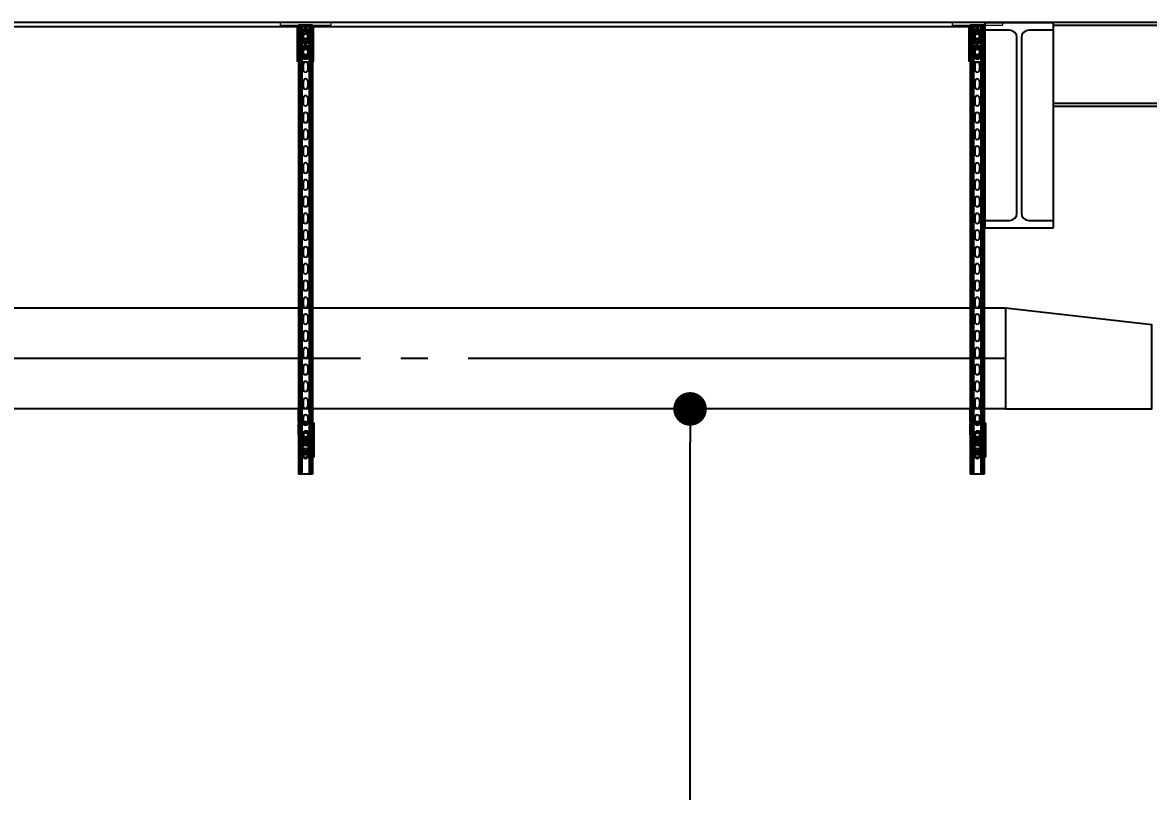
# Model space of a CAD drawing. Header units: millimetres. Extents: x 0 to 268175, y 0 to 74250.
# Drawn here: x 99843 to 103195, y 50010 to 52298 of the extents above; entities that cross this region are included whole.
import ezdxf

# ---------------------------------------------------------------- set-up
doc = ezdxf.new("R2010")
doc.units = ezdxf.units.MM
doc.header["$LTSCALE"] = 200
doc.linetypes.add('CEN6', pattern=[12, 10, -0.75, 0.5, -0.75])
doc.linetypes.add('phl_thick', pattern=[0])
doc.layers.get('DEFPOINTS').update_dxf_attribs({"color": 137})
for name, color, linetype in [('1 OA', 4, 'Continuous'), ('@@P3_P4 환상망 SUPPORT', 143, 'Continuous'), ('BA', 9, 'Continuous'), ('DI', 1, 'Continuous')]:
    doc.layers.add(name, color=color, linetype=linetype)
doc.styles.get("Standard").update_dxf_attribs({"font": 'malgun.ttf'})
doc.styles.add('맑은고딕', font='malgun.ttf')
doc.dimstyles.new('DIM30', dxfattribs={"dimscale": 30, "dimtxt": 3, "dimasz": 1, "dimexe": 0, "dimexo": 0, "dimgap": 1, "dimtad": 1, "dimdec": 0, "dimzin": 0, "dimdsep": 46, "dimtxsty": 'Standard', "dimblk1": 'DOT', "dimblk2": 'DOT', "dimsah": 1, "dimcen": 0, "dimdle": 2, "dimclrd": 1, "dimclre": 1, "dimclrt": 2, "dimadec": 0, "dimazin": 0, "dimtfac": 1, "dimtdec": 0, "dimtix": 1, "dimtmove": 2, "dimatfit": 3, "dimldrblk": 'DOT', "dimfxl": 1, "dimtolj": 1, "dimtzin": 0, "dimarcsym": 0})

# ---------------------------------------------------------------- blocks, each defined once
blk = doc.blocks.new('*U4383')
at = {"layer": '@@P3_P4 환상망 SUPPORT', "linetype": 'phl_thick'}
for p, q in [((-20.5, 0), (-20.5, 1336)), ((-15.6, 0), (-15.6, 1336)), ((-15.1, 0), (-15.1, 1336)), ((-11, 0), (-11, 1336)), ((11, 0), (11, 1336)), ((15.1, 0), (15.1, 1336)), ((15.6, 0), (15.6, 1336)), ((20.5, 0), (20.5, 1336)), ((-7, 1267), (-7, 1283)), ((7, 1267), (7, 1283)), ((-7, 1217), (-7, 1233)), ((7, 1217), (7, 1233)), ((-7, 1167), (-7, 1183)), ((7, 1167), (7, 1183)), ((-7, 1117), (-7, 1133)), ((7, 1117), (7, 1133)), ((-7, 1067), (-7, 1083)), ((7, 1067), (7, 1083)), ((-7, 1017), (-7, 1033)), ((7, 1017), (7, 1033)), ((-7, 967), (-7, 983)), ((7, 967), (7, 983)), ((-7, 917), (-7, 933)), ((7, 917), (7, 933)), ((-7, 867), (-7, 883)), ((7, 867), (7, 883)), ((-7, 817), (-7, 833)), ((7, 817), (7, 833)), ((-7, 767), (-7, 783)), ((7, 767), (7, 783)), ((-7, 717), (-7, 733)), ((7, 717), (7, 733)), ((-7, 667), (-7, 683)), ((7, 667), (7, 683)), ((-7, 617), (-7, 633)), ((7, 617), (7, 633)), ((-7, 567), (-7, 583)), ((7, 567), (7, 583)), ((-7, 517), (-7, 533)), ((7, 517), (7, 533)), ((-7, 467), (-7, 483)), ((7, 467), (7, 483)), ((-7, 417), (-7, 433)), ((7, 417), (7, 433)), ((-7, 367), (-7, 383)), ((7, 367), (7, 383)), ((-7, 317), (-7, 333)), ((7, 317), (7, 333)), ((-7, 267), (-7, 283)), ((7, 267), (7, 283)), ((-7, 217), (-7, 233)), ((7, 217), (7, 233)), ((-7, 167), (-7, 183)), ((7, 167), (7, 183)), ((-7, 117), (-7, 133)), ((7, 117), (7, 133)), ((-7, 67), (-7, 83)), ((7, 67), (7, 83)), ((-7, 17), (-7, 33)), ((7, 17), (7, 33))]:
    blk.add_line(p, q, dxfattribs=at)
at = {"layer": '@@P3_P4 환상망 SUPPORT', "linetype": 'Continuous'}
for p, q in [((-20.5, 1336), (20.5, 1336)), ((-20.5, 0), (20.5, 0))]:
    blk.add_line(p, q, dxfattribs=at)
at = {"layer": '@@P3_P4 환상망 SUPPORT', "linetype": 'phl_thick'}
for centre, start, end in [((0, 1283), 0.0003, 180.0003), ((0, 1267), 180.0003, 0.0003), ((0, 1233), 0.0003, 180.0003), ((0, 1217), 180.0003, 0.0003), ((0, 1183), 0.0003, 180.0003), ((0, 1167), 180.0003, 0.0003), ((0, 1133), 0.0003, 180.0003), ((0, 1117), 180.0003, 0.0003), ((0, 1083), 0.0003, 180.0003), ((0, 1067), 180.0003, 0.0003), ((0, 1033), 0.0003, 180.0003), ((0, 1017), 180.0003, 0.0003), ((0, 983), 0.0003, 180.0003), ((0, 967), 180.0003, 0.0003), ((0, 933), 0.0003, 180.0003), ((0, 917), 180.0003, 0.0003), ((0, 883), 0.0003, 180.0003), ((0, 867), 180.0003, 0.0003), ((0, 833), 0.0003, 180.0003), ((0, 817), 180.0003, 0.0003), ((0, 783), 0.0003, 180.0003), ((0, 767), 180.0003, 0.0003), ((0, 733), 0.0003, 180.0003), ((0, 717), 180.0003, 0.0003), ((0, 683), 0.0003, 180.0003), ((0, 667), 180.0003, 0.0003), ((0, 633), 0.0003, 180.0003), ((0, 617), 180.0003, 0.0003), ((0, 583), 0.0003, 180.0003), ((0, 567), 180.0003, 0.0003), ((0, 533), 0.0003, 180.0003), ((0, 517), 180.0003, 0.0003), ((0, 483), 0.0003, 180.0003), ((0, 467), 180.0003, 0.0003), ((0, 433), 0.0003, 180.0003), ((0, 417), 180.0003, 0.0003), ((0, 383), 0.0003, 180.0003), ((0, 367), 180.0003, 0.0003), ((0, 333), 0.0003, 180.0003), ((0, 317), 180.0003, 0.0003), ((0, 283), 0.0003, 180.0003), ((0, 267), 180.0003, 0.0003), ((0, 233), 0.0003, 180.0003), ((0, 217), 180.0003, 0.0003), ((0, 183), 0.0003, 180.0003), ((0, 167), 180.0003, 0.0003), ((0, 133), 0.0003, 180.0003), ((0, 117), 180.0003, 0.0003), ((0, 83), 0.0003, 180.0003), ((0, 67), 180.0003, 0.0003), ((0, 33), 0.0003, 180.0003), ((0, 17), 180.0003, 0.0003)]:
    blk.add_arc(centre, 7, start, end, dxfattribs=at)
blk = doc.blocks.new('A$C1199bcb0')
at = {"layer": '@@P3_P4 환상망 SUPPORT', "color": 2, "linetype": 'phl_thick'}
for p, q in [((-18, 6), (-17.99649, 6.117777)), ((-18, -6), (-18, 6)), ((-17.99649, 6.117777), (-17.986084, 6.235472)), ((-17.986084, 6.235472), (-17.968693, 6.352408)), ((-17.968693, 6.352408), (-17.944448, 6.467915)), ((-17.944448, 6.467915), (-17.913618, 6.581325)), ((-17.913618, 6.581325), (-17.876478, 6.691977)), ((-17.876478, 6.691977), (-17.832987, 6.800099)), ((-17.832987, 6.800099), (-17.782843, 6.90625)), ((-17.782843, 6.90625), (-17.726339, 7.009788)), ((-17.726339, 7.009788), (-17.663683, 7.110023)), ((-17.663683, 7.110023), (-17.595186, 7.206336)), ((-17.595186, 7.206336), (-17.521322, 7.298238)), ((-17.521322, 7.298238), (-17.442581, 7.385253)), ((-17.442581, 7.385253), (-17.359451, 7.466933)), ((-17.359451, 7.466933), (-17.272411, 7.54299)), ((-17.272411, 7.54299), (-17.182116, 7.613221)), ((-17.182116, 7.613221), (-17.089214, 7.677382)), ((-17.089214, 7.677382), (-16.99437, 7.735268)), ((-16.99437, 7.735268), (-16.898317, 7.78686)), ((-16.898317, 7.78686), (-16.801819, 7.832213)), ((-16.801819, 7.832213), (-16.705605, 7.871396)), ((-16.705605, 7.871396), (-16.608332, 7.905217)), ((-16.608332, 7.905217), (-16.509245, 7.934047)), ((-16.509245, 7.934047), (-16.408728, 7.957771)), ((-16.408728, 7.957771), (-16.307163, 7.976272)), ((-16.307163, 7.976272), (-16.204935, 7.989459)), ((-16.204935, 7.989459), (-16.102423, 7.997347)), ((-16.102423, 7.997347), (-16, 8)), ((-16, 8), (-14.439052, 8)), ((-14.439049, 8.000031), (-14.231407, 8.004602)), ((-14.231407, 8.004602), (-14.024026, 8.018427)), ((-14.024026, 8.018427), (-13.817566, 8.041426)), ((-13.817566, 8.041426), (-13.612699, 8.073442)), ((-13.612699, 8.073442), (-13.410096, 8.114311)), ((-13.410096, 8.114311), (-13.208317, 8.164452)), ((-13.208317, 8.164452), (-13.002339, 8.225616)), ((-13.002339, 8.225616), (-12.793396, 8.298335)), ((-12.793396, 8.298335), (-12.583125, 8.383024)), ((-12.583125, 8.383024), (-12.373108, 8.479752)), ((-12.373108, 8.479752), (-12.202334, 8.568009)), ((-12.202334, 8.568009), (-12.032001, 8.66519)), ((-12.032001, 8.66519), (-11.862731, 8.771353)), ((-11.862731, 8.771353), (-11.69539, 8.886751)), ((-11.69539, 8.886751), (-11.530483, 9.011345)), ((-11.530483, 9.011345), (-11.36902, 9.14507)), ((-11.36902, 9.14507), (-11.212824, 9.286802)), ((-11.212824, 9.286802), (-11.06258, 9.43597)), ((-11.06258, 9.43597), (-10.918729, 9.592018)), ((-10.918729, 9.592018), (-10.782094, 9.754732)), ((-10.782094, 9.754732), (-10.652928, 9.923378)), ((-10.652928, 9.923378), (-10.532238, 10.096755)), ((-10.532238, 10.096755), (-10.420465, 10.273729)), ((-10.420465, 10.273729), (-10.317712, 10.453605)), ((-10.317712, 10.453605), (-10.224151, 10.635519)), ((-10.224151, 10.635519), (-10.14017, 10.817799)), ((-10.14017, 10.817799), (-10.065554, 10.999621)), ((-10.065554, 10.999621), (-10, 11.18034)), ((-10, 11.18034), (-7.5, 18.540497)), ((-8.5, -4.129467), (-8.5, 4.129467)), ((-7.862192, 17.474161), (-8, 17.5)), ((-8, 17.068443), (-8, 17.5)), ((-7.826223, 5.296482), (-7.478477, 5.497254)), ((-7.478477, 5.497254), (-7.13805, 5.6938)), ((-7.13805, 5.6938), (-6.803941, 5.886698)), ((-6.803941, 5.886698), (-6.475198, 6.076497)), ((-6.475198, 6.076497), (-6.150906, 6.263728)), ((-6.150906, 6.263728), (-5.830178, 6.4489)), ((-5.830178, 6.4489), (-5.512148, 6.632514)), ((-5.512148, 6.632514), (-4.880781, 6.997035)), ((-4.880781, 6.997035), (-4.565745, 7.17892)), ((-4.565745, 7.17892), (-4.25, 7.361216)), ((-4.25, 7.361216), (-3.934255, 7.543511)), ((-3.934255, 7.543511), (-3.619219, 7.725397)), ((-3.619219, 7.725397), (-3.304035, 7.907369)), ((-3.304035, 7.907369), (-2.987851, 8.089918)), ((-2.987851, 8.089918), (-2.669822, 8.273532)), ((-2.669822, 8.273532), (-2.349094, 8.458704)), ((-2.349094, 8.458704), (-2.024802, 8.645934)), ((-2.024802, 8.645934), (-1.696059, 8.835734)), ((-1.696059, 8.835734), (-1.361951, 9.028632)), ((-1.361951, 9.028632), (-1.021523, 9.225178)), ((-1.021523, 9.225178), (-0.673776, 9.425949)), ((1.09777, 9.181157), (0.673776, 9.425949)), ((1.511166, 8.942483), (1.09777, 9.181157)), ((1.91576, 8.70889), (1.511166, 8.942483)), ((2.313254, 8.479397), (1.91576, 8.70889)), ((2.705276, 8.253062), (2.313254, 8.479397)), ((3.093409, 8.028974), (2.705276, 8.253062)), ((3.479206, 7.806234), (3.093409, 8.028974)), ((3.864216, 7.583949), (3.479206, 7.806234)), ((4.597267, 7.160721), (3.864216, 7.583949)), ((4.943779, 6.960663), (4.597267, 7.160721)), ((5.290677, 6.760381), (4.943779, 6.960663)), ((5.639091, 6.559224), (5.290677, 6.760381)), ((5.990151, 6.356539), (5.639091, 6.559224)), ((6.344997, 6.151669), (5.990151, 6.356539)), ((6.704797, 5.943938), (6.344997, 6.151669)), ((7.444122, 5.517089), (6.704797, 5.943938)), ((7.826223, 5.296482), (7.444122, 5.517089)), ((10, 11.18034), (7.5, 18.540497)), ((8.5, -4.129467), (8.5, 4.129467)), ((10.0619, 11.00917), (10, 11.18034)), ((10.131785, 10.837331), (10.0619, 11.00917)), ((10.20982, 10.665387), (10.131785, 10.837331)), ((10.296167, 10.493907), (10.20982, 10.665387)), ((10.390993, 10.323456), (10.296167, 10.493907)), ((10.494428, 10.154656), (10.390993, 10.323456)), ((10.605843, 9.989169), (10.494428, 10.154656)), ((10.724691, 9.827928), (10.605843, 9.989169)), ((10.850639, 9.671434), (10.724691, 9.827928)), ((10.983347, 9.520192), (10.850639, 9.671434)), ((11.122479, 9.374703), (10.983347, 9.520192)), ((11.26755, 9.235579), (11.122479, 9.374703)), ((11.417344, 9.103769), (11.26755, 9.235579)), ((11.571177, 8.979536), (11.417344, 9.103769)), ((11.728471, 8.863041), (11.571177, 8.979536)), ((11.888385, 8.754602), (11.728471, 8.863041)), ((12.049542, 8.654679), (11.888385, 8.754602)), ((12.211309, 8.563124), (12.049542, 8.654679)), ((12.373108, 8.479752), (12.211309, 8.563124)), ((12.583125, 8.383024), (12.373118, 8.4798)), ((12.793396, 8.298335), (12.583125, 8.383024)), ((13.002339, 8.225616), (12.793396, 8.298335)), ((13.208317, 8.164452), (13.002339, 8.225616)), ((13.410096, 8.114311), (13.208317, 8.164452)), ((13.612699, 8.073442), (13.410096, 8.114311)), ((13.817566, 8.041426), (13.612699, 8.073442)), ((14.024026, 8.018427), (13.817566, 8.041426)), ((14.231407, 8.004602), (14.024026, 8.018427)), ((14.439052, 8), (14.231407, 8.004602)), ((14.439052, 8), (14.690674, 8)), ((14.690674, 8), (14.945595, 8)), ((14.945595, 8), (15.203898, 8)), ((15.203898, 8), (15.465673, 8)), ((15.465673, 8), (15.731009, 8)), ((15.731009, 8), (16, 8)), ((16.102423, 7.997347), (16, 8)), ((16.204935, 7.989459), (16.102423, 7.997347)), ((16.307163, 7.976272), (16.204935, 7.989459)), ((16.408728, 7.957771), (16.307163, 7.976272)), ((16.509245, 7.934047), (16.408728, 7.957771)), ((16.608332, 7.905217), (16.509245, 7.934047)), ((16.705605, 7.871395), (16.608332, 7.905217)), ((16.801819, 7.832213), (16.705605, 7.871395)), ((16.898317, 7.78686), (16.801819, 7.832213)), ((16.99437, 7.735268), (16.898317, 7.78686)), ((17.089214, 7.677382), (16.99437, 7.735268)), ((17.182116, 7.613221), (17.089214, 7.677382)), ((17.272411, 7.54299), (17.182116, 7.613221)), ((17.359451, 7.466933), (17.272411, 7.54299)), ((17.442581, 7.385253), (17.359451, 7.466933)), ((17.521322, 7.298238), (17.442581, 7.385253)), ((17.595186, 7.206336), (17.521322, 7.298238)), ((17.663683, 7.110023), (17.595186, 7.206336)), ((17.726339, 7.009788), (17.663683, 7.110023)), ((17.782843, 6.90625), (17.726339, 7.009788)), ((17.832987, 6.800099), (17.782843, 6.90625)), ((17.876478, 6.691977), (17.832987, 6.800099)), ((17.913618, 6.581325), (17.876478, 6.691977)), ((17.944448, 6.467915), (17.913618, 6.581325)), ((17.968693, 6.352408), (17.944448, 6.467915)), ((17.986084, 6.235472), (17.968693, 6.352408)), ((17.99649, 6.117777), (17.986084, 6.235472)), ((18, 6), (17.99649, 6.117777)), ((18, -6), (18, 6)), ((-17.99649, -6.117777), (-18, -6)), ((-17.986084, -6.235472), (-17.99649, -6.117777)), ((-17.968693, -6.352408), (-17.986084, -6.235472)), ((-17.944448, -6.467915), (-17.968693, -6.352408)), ((-17.913618, -6.581325), (-17.944448, -6.467915)), ((-17.876478, -6.691977), (-17.913618, -6.581325)), ((-17.832987, -6.800099), (-17.876478, -6.691977)), ((-17.782843, -6.90625), (-17.832987, -6.800099)), ((-17.726339, -7.009788), (-17.782843, -6.90625)), ((-17.663683, -7.110023), (-17.726339, -7.009788)), ((-17.595186, -7.206336), (-17.663683, -7.110023)), ((-17.521322, -7.298238), (-17.595186, -7.206336)), ((-17.442581, -7.385253), (-17.521322, -7.298238)), ((-17.359451, -7.466933), (-17.442581, -7.385253)), ((-17.272411, -7.54299), (-17.359451, -7.466933)), ((-17.182116, -7.613221), (-17.272411, -7.54299)), ((-17.089214, -7.677382), (-17.182116, -7.613221)), ((-16.99437, -7.735268), (-17.089214, -7.677382)), ((-16.898317, -7.78686), (-16.99437, -7.735268)), ((-16.801819, -7.832213), (-16.898317, -7.78686)), ((-16.705605, -7.871395), (-16.801819, -7.832213)), ((-16.608332, -7.905217), (-16.705605, -7.871395)), ((-16.509245, -7.934047), (-16.608332, -7.905217)), ((-16.408728, -7.957771), (-16.509245, -7.934047)), ((-16.307163, -7.976272), (-16.408728, -7.957771)), ((-16.204935, -7.989459), (-16.307163, -7.976272)), ((-16.102423, -7.997347), (-16.204935, -7.989459)), ((-16, -8), (-16.102423, -7.997347)), ((-16, -8), (-14.439052, -8)), ((-14.231407, -8.004602), (-14.439052, -8)), ((-14.024026, -8.018427), (-14.231407, -8.004602)), ((-13.817566, -8.041426), (-14.024026, -8.018427)), ((-13.612699, -8.073442), (-13.817566, -8.041426)), ((-13.410096, -8.114311), (-13.612699, -8.073442)), ((-13.208317, -8.164452), (-13.410096, -8.114311)), ((-13.002339, -8.225616), (-13.208317, -8.164452)), ((-12.793396, -8.298335), (-13.002339, -8.225616)), ((-12.583125, -8.383024), (-12.793396, -8.298335)), ((-12.373118, -8.4798), (-12.583125, -8.383024)), ((-12.202317, -8.567993), (-12.373108, -8.479752)), ((-12.031596, -8.665364), (-12.202317, -8.567993)), ((-11.861625, -8.77208), (-12.031596, -8.665364)), ((-11.693248, -8.888251), (-11.861625, -8.77208)), ((-11.528074, -9.013275), (-11.693248, -8.888251)), ((-11.366937, -9.146872), (-11.528074, -9.013275)), ((-11.210513, -9.288848), (-11.366937, -9.146872)), ((-11.059873, -9.438622), (-11.210513, -9.288848)), ((-10.916073, -9.595039), (-11.059873, -9.438622)), ((-10.779813, -9.757758), (-10.916073, -9.595039)), ((-10.651197, -9.925931), (-10.779813, -9.757758)), ((-10.530719, -10.099052), (-10.651197, -9.925931)), ((-10.41886, -10.276366), (-10.530719, -10.099052)), ((-10.316502, -10.45592), (-10.41886, -10.276366)), ((-10.223629, -10.63676), (-10.316502, -10.45592)), ((-10.140051, -10.81822), (-10.223629, -10.63676)), ((-10.065572, -10.999636), (-10.140051, -10.81822)), ((-10, -11.18034), (-10.065572, -10.999636)), ((-7.5, -18.540497), (-10, -11.18034)), ((-7.444122, -5.517089), (-7.826223, -5.296482)), ((-6.704797, -5.943938), (-7.444122, -5.517089)), ((-6.344997, -6.151669), (-6.704797, -5.943938)), ((-5.990151, -6.356539), (-6.344997, -6.151669)), ((-5.639091, -6.559224), (-5.990151, -6.356539)), ((-5.290677, -6.760381), (-5.639091, -6.559224)), ((-4.943779, -6.960663), (-5.290677, -6.760381)), ((-4.597267, -7.160721), (-4.943779, -6.960663)), ((-4.25, -7.361216), (-4.597267, -7.160721)), ((-3.864216, -7.583949), (-4.25, -7.361216)), ((-3.479206, -7.806234), (-3.864216, -7.583949)), ((-3.093409, -8.028974), (-3.479206, -7.806234)), ((-2.705276, -8.253062), (-3.093409, -8.028974)), ((-2.313254, -8.479397), (-2.705276, -8.253062)), ((-1.91576, -8.70889), (-2.313254, -8.479397)), ((-1.511166, -8.942483), (-1.91576, -8.70889)), ((-1.09777, -9.181157), (-1.511166, -8.942483)), ((-0.673776, -9.425949), (-1.09777, -9.181157)), ((0.673776, -9.425949), (1.09777, -9.181157)), ((1.09777, -9.181157), (1.511166, -8.942483)), ((1.511166, -8.942483), (1.91576, -8.70889)), ((1.91576, -8.70889), (2.313254, -8.479397)), ((2.313254, -8.479397), (2.705276, -8.253062)), ((2.705276, -8.253062), (3.093409, -8.028974)), ((3.093409, -8.028974), (3.479206, -7.806234)), ((3.479206, -7.806234), (3.864216, -7.583949)), ((3.864216, -7.583949), (4.25, -7.361216)), ((4.25, -7.361216), (4.597267, -7.160721)), ((4.597267, -7.160721), (4.943779, -6.960663)), ((4.943779, -6.960663), (5.290677, -6.760381)), ((5.290677, -6.760381), (5.639091, -6.559224)), ((5.639091, -6.559224), (5.990151, -6.356539)), ((5.990151, -6.356539), (6.344997, -6.151669)), ((6.344997, -6.151669), (6.704797, -5.943938)), ((6.704797, -5.943938), (7.070754, -5.732653)), ((7.070754, -5.732653), (7.444122, -5.517089)), ((7.444122, -5.517089), (7.826223, -5.296482)), ((7.5, -18.540497), (10, -11.18034)), ((8, -17.5), (7.862205, -17.474163)), ((8, -17.5), (8, -17.068485)), ((10, -11.18034), (10.079742, -10.963325)), ((10.079742, -10.963325), (10.172623, -10.744906)), ((10.172623, -10.744906), (10.279159, -10.526212)), ((10.279159, -10.526212), (10.399189, -10.309495)), ((10.399189, -10.309495), (10.532238, -10.096755)), ((10.532238, -10.096755), (10.678125, -9.889198)), ((10.678125, -9.889198), (10.835908, -9.688932)), ((10.835908, -9.688932), (11.004268, -9.497615)), ((11.004268, -9.497615), (11.182281, -9.316057)), ((11.182281, -9.316057), (11.36902, -9.14507)), ((11.36902, -9.14507), (11.563231, -8.985682)), ((11.563231, -8.985682), (11.762086, -8.839511)), ((11.762086, -8.839511), (11.96414, -8.706587)), ((11.96414, -8.706587), (12.168209, -8.586729)), ((12.168209, -8.586729), (12.373108, -8.479752)), ((12.373108, -8.479752), (12.583125, -8.383024)), ((12.583125, -8.383024), (12.793396, -8.298335)), ((12.793396, -8.298335), (13.002339, -8.225616)), ((13.002339, -8.225616), (13.208317, -8.164452)), ((13.208317, -8.164452), (13.410096, -8.114311)), ((13.410096, -8.114311), (13.612699, -8.073442)), ((13.612699, -8.073442), (13.817566, -8.041426)), ((13.817566, -8.041426), (14.024026, -8.018427)), ((14.024026, -8.018427), (14.231407, -8.004602)), ((14.231407, -8.004602), (14.439052, -8)), ((14.439052, -8), (14.690674, -8)), ((14.690674, -8), (14.945595, -8)), ((14.945595, -8), (15.203898, -8)), ((15.203898, -8), (15.465673, -8)), ((15.465673, -8), (15.731009, -8)), ((15.731009, -8), (16, -8)), ((16, -8), (16.102423, -7.997347)), ((16.102423, -7.997347), (16.204935, -7.989459)), ((16.204935, -7.989459), (16.307163, -7.976272)), ((16.307163, -7.976272), (16.408728, -7.957771)), ((16.408728, -7.957771), (16.509245, -7.934047)), ((16.509245, -7.934047), (16.608332, -7.905217)), ((16.608332, -7.905217), (16.705605, -7.871396)), ((16.705605, -7.871396), (16.801819, -7.832213)), ((16.801819, -7.832213), (16.898317, -7.78686)), ((16.898317, -7.78686), (16.99437, -7.735268)), ((16.99437, -7.735268), (17.089214, -7.677382)), ((17.089214, -7.677382), (17.182116, -7.613221)), ((17.182116, -7.613221), (17.272411, -7.54299)), ((17.272411, -7.54299), (17.359451, -7.466933)), ((17.359451, -7.466933), (17.442581, -7.385253)), ((17.442581, -7.385253), (17.521322, -7.298238)), ((17.521322, -7.298238), (17.595186, -7.206336)), ((17.595186, -7.206336), (17.663683, -7.110023)), ((17.663683, -7.110023), (17.726339, -7.009788)), ((17.726339, -7.009788), (17.782843, -6.90625)), ((17.782843, -6.90625), (17.832987, -6.800099)), ((17.832987, -6.800099), (17.876478, -6.691977)), ((17.876478, -6.691977), (17.913618, -6.581325)), ((17.913618, -6.581325), (17.944448, -6.467915)), ((17.944448, -6.467915), (17.968693, -6.352408)), ((17.968693, -6.352408), (17.986084, -6.235472)), ((17.986084, -6.235472), (17.99649, -6.117777)), ((17.99649, -6.117777), (18, -6))]:
    blk.add_line(p, q, dxfattribs=at)
for radius in [10.3, 8.5]:
    blk.add_circle((0, 0), radius, dxfattribs=at)
for radius, start, end in [(15, 145.575707658, 214.424292384), (15, 48.189685111, 131.810314902), (9.45, 145.911393746, 154.088606254), (20, 67.975687163, 112.024312837), (9.45, 85.911393747, 94.088606253), (9.45, 25.911393746, 34.088606254), (15, 0, 34.424292384), (15, 325.575707658, 0), (15, 228.189685098, 311.810314889), (9.45, 205.911393746, 214.088606254), (20, 247.975687163, 292.024312837), (9.45, 265.911393747, 274.088606253), (9.45, 325.911393746, 334.088606254)]:
    blk.add_arc((0, 0), radius, start, end, dxfattribs=at)
blk = doc.blocks.new('A$Cbeba9721')
at = {"layer": '@@P3_P4 환상망 SUPPORT', "color": 5, "linetype": 'Continuous', "lineweight": 0}
for p, q in [((-75, 0), (75, 0)), ((-75, 0), (-75, -8)), ((75, 0), (75, -8)), ((-75, -8), (75, -8)), ((-25, -116), (-25, -8)), ((-8.2, -25), (-8.2, -35.3)), ((7.2, -24), (-7.2, -24)), ((8.2, -35.3), (8.2, -25)), ((25, -116), (25, -8)), ((-8.2, -48.7), (-8.2, -59)), ((-7.2, -60), (7.2, -60)), ((8.2, -59), (8.2, -48.7)), ((-8.2, -71), (-8.2, -81.3)), ((-8.2, -94.7), (-8.2, -105)), ((7.2, -70), (-7.2, -70)), ((8.2, -81.3), (8.2, -71)), ((8.2, -105), (8.2, -94.7)), ((-17, -116), (-25, -116)), ((-17, -116), (17, -116)), ((-7.2, -106), (7.2, -106)), ((25, -116), (17, -116))]:
    blk.add_line(p, q, dxfattribs=at)
for centre, radius, start, end in [((-7.2, -25), 1, 90, 180), ((7.2, -25), 1, 0, 90), ((0, -42), 10.7, 140.7731, 219.2269), ((-7.2, -59), 1, 180, 270), ((7.2, -59), 1, 270, 0), ((0, -42), 10.7, 320.7731, 39.2269), ((0, -88), 10.7, 140.7731, 219.2269), ((-7.2, -71), 1, 90, 180), ((7.2, -71), 1, 0, 90), ((0, -88), 10.7, 320.7731, 39.2269), ((-7.2, -105), 1, 180, 270), ((7.2, -105), 1, 270, 0)]:
    blk.add_arc(centre, radius, start, end, dxfattribs=at)
at = {"layer": '@@P3_P4 환상망 SUPPORT', "color": 2}
for p in [(0, -42), (0, -88)]:
    blk.add_blockref('A$C1199bcb0', p, dxfattribs=at)
blk = doc.blocks.new('A$Cd080613a')
at = {"layer": '@@P3_P4 환상망 SUPPORT', "color": 2, "linetype": 'phl_thick'}
for p, q in [((-20, 4.434), (-18.540497, 4.434)), ((-20, 1.034), (-20, 4.434)), ((-20, 1.034), (-18.540497, 1.034)), ((-18.540497, 4.434), (-11.18034, 4.434)), ((-18.540497, 1.034), (-18.540497, 4.434)), ((-18.540497, 1.034), (-11.18034, 1.034)), ((-13.5, 0), (-13.5, 1.034)), ((-13.5, 0), (-8, 0)), ((-11.18034, 4.434), (-10.999621, 4.526016)), ((-11.18034, 1.034), (-11.18034, 4.434)), ((-11.18034, 1.034), (-8.008727, 1.034)), ((-10.999621, 4.526016), (-10.817799, 4.607405)), ((-10.817799, 4.607405), (-10.635521, 4.678167)), ((-10.635521, 4.678167), (-10.453605, 4.738253)), ((-10.5, -10.466), (-10.5, 0)), ((-10.453605, 4.738253), (-10.273729, 4.787376)), ((-10.309559, 6.434007), (10.309559, 6.434007)), ((-10.273729, 4.787376), (-10.096742, 4.825514)), ((-10.096742, 4.825514), (-9.923378, 4.852767)), ((-9.923378, 4.852767), (-9.754732, 4.869109)), ((-9.754732, 4.869109), (-9.592018, 4.874416)), ((-9.43597, 4.869011), (-9.592018, 4.874416)), ((-9.45, 12.285517), (-8.5, 12.834)), ((-9.45, 12.285517), (-9.425949, 12.285517)), ((-9.45, 6.434), (-9.45, 12.285517)), ((-9.286802, 4.852541), (-9.43597, 4.869011)), ((-9.425949, 12.285517), (-9.225178, 12.382765)), ((-9.425949, 6.434), (-9.425949, 12.285517)), ((-9.14507, 4.825103), (-9.286802, 4.852541)), ((-9.225178, 12.382765), (-9.028632, 12.46982)), ((-9.011345, 4.786714), (-9.14507, 4.825103)), ((-9.028632, 12.46982), (-8.835734, 12.547031)), ((-8.886751, 4.737605), (-9.011345, 4.786714)), ((-8.771402, 4.677806), (-8.886751, 4.737605)), ((-8.835734, 12.547031), (-8.645934, 12.614685)), ((-8.66519, 4.60729), (-8.771402, 4.677806)), ((-8.568009, 4.52603), (-8.66519, 4.60729)), ((-8.645934, 12.614685), (-8.458704, 12.673015)), ((-8.479752, 4.434), (-8.568009, 4.52603)), ((-8.5, 12.834), (8.5, 12.834)), ((-8.383024, 4.342905), (-8.479752, 4.434)), ((-8.479752, 4.434), (8.479752, 4.434)), ((-8.458704, 12.673015), (-8.273532, 12.722205)), ((-8.298335, 4.244727), (-8.383024, 4.342905)), ((-8.225616, 4.140826), (-8.298335, 4.244727)), ((-8.273532, 12.722205), (-8.089918, 12.762387)), ((-8.164452, 4.032743), (-8.225616, 4.140826)), ((-8.114311, 3.921798), (-8.164452, 4.032743)), ((-8.073442, 3.805669), (-8.114311, 3.921798)), ((-8.089918, 12.762387), (-7.907369, 12.793645)), ((-8.041426, 3.683749), (-8.073442, 3.805669)), ((-8.018427, 3.556566), (-8.041426, 3.683749)), ((-8.004602, 3.42465), (-8.018427, 3.556566)), ((-8.006255, 0.977988), (-8.008727, 1.034)), ((-8.004136, 0.924002), (-8.006255, 0.977988)), ((-8.000031, 3.288557), (-8.004602, 3.42465)), ((-8.002394, 0.872075), (-8.004136, 0.924002)), ((-8.001102, 0.822352), (-8.002394, 0.872075)), ((-8.000288, 0.774408), (-8.001102, 0.822352)), ((-8, 0.727727), (-8.000288, 0.774408)), ((-8, -0.157176), (-8, 3.288561)), ((-7.997347, 2.169936), (-8, 2.238707)), ((-7.989459, 2.102767), (-7.997347, 2.169936)), ((-7.976272, 2.037446), (-7.989459, 2.102767)), ((-7.957771, 1.974207), (-7.976272, 2.037446)), ((-7.934047, 1.913249), (-7.957771, 1.974207)), ((-7.905217, 1.854768), (-7.934047, 1.913249)), ((-7.907369, 12.793645), (-7.725397, 12.816016)), ((-7.871396, 1.798956), (-7.905217, 1.854768)), ((-7.832213, 1.745381), (-7.871396, 1.798956)), ((-7.78686, 1.693336), (-7.832213, 1.745381)), ((-7.735268, 1.643293), (-7.78686, 1.693336)), ((-7.677382, 1.595741), (-7.735268, 1.643293)), ((-7.725397, 12.816016), (-7.543511, 12.829488)), ((-7.613221, 1.551128), (-7.677382, 1.595741)), ((-7.54299, 1.509804), (-7.613221, 1.551128)), ((-7.543511, 12.829488), (-7.361216, 12.834)), ((-7.466933, 1.472099), (-7.54299, 1.509804)), ((-7.385253, 1.438355), (-7.466933, 1.472099)), ((-7.298238, 1.408783), (-7.385253, 1.438355)), ((-7.17892, 12.829488), (-7.361216, 12.834)), ((-7.206336, 1.383563), (-7.298238, 1.408783)), ((-7.110023, 1.362871), (-7.206336, 1.383563)), ((-6.997035, 12.816016), (-7.17892, 12.829488)), ((-7.009788, 1.34687), (-7.110023, 1.362871)), ((-6.90625, 1.335597), (-7.009788, 1.34687)), ((-6.815063, 12.793645), (-6.997035, 12.816016)), ((-6.800099, 1.329011), (-6.90625, 1.335597)), ((-6.632514, 12.762387), (-6.815063, 12.793645)), ((-6.691977, 1.327135), (-6.800099, 1.329011)), ((-6.691977, 1.327135), (-6.581325, 1.329907)), ((-6.4489, 12.722205), (-6.632514, 12.762387)), ((-6.581325, 1.329907), (-6.467915, 1.337363)), ((-6.467915, 1.337363), (-6.352408, 1.349526)), ((-6.263728, 12.673015), (-6.4489, 12.722205)), ((-6.352408, 1.349526), (-6.235472, 1.366419)), ((-6.076497, 12.614685), (-6.263728, 12.673015)), ((-6.235472, 1.366419), (-6.117777, 1.387979)), ((-6.117777, 1.387979), (-6, 1.414014)), ((-5.886698, 12.547031), (-6.076497, 12.614685)), ((-6, 1.414014), (-5.30323, 1.57262)), ((-6, -1.216), (-6, 1.414014)), ((-5.6938, 12.46982), (-5.886698, 12.547031)), ((-5.497254, 12.382765), (-5.6938, 12.46982)), ((-5.296482, 12.285517), (-5.497254, 12.382765)), ((-5.30323, 1.57262), (-4.617331, 1.711087)), ((-5.296482, 12.285517), (-4.129467, 12.285517)), ((-5.296482, 6.434), (-5.296482, 12.285517)), ((-4.617331, 1.711087), (-3.940787, 1.829986)), ((-4.129467, 12.285517), (-3.727924, 12.382765)), ((-4.129467, 6.434), (-4.129467, 12.285517)), ((-3.940787, 1.829986), (-3.272149, 1.929801)), ((-3.727924, 12.382765), (-3.334832, 12.46982)), ((-3.334832, 12.46982), (-2.949037, 12.547031)), ((-3.272149, 1.929801), (-2.610019, 2.010935)), ((-2.949037, 12.547031), (-2.569437, 12.614685)), ((-2.610019, 2.010935), (-1.953047, 2.07371)), ((-2.569437, 12.614685), (-2.194977, 12.673015)), ((-2.194977, 12.673015), (-1.824632, 12.722205)), ((-1.953047, 2.07371), (-1.299912, 2.118373)), ((-1.824632, 12.722205), (-1.457404, 12.762387)), ((-1.457404, 12.762387), (-1.092307, 12.793645)), ((-1.299912, 2.118373), (-0.649322, 2.145102)), ((-1.092307, 12.793645), (-0.728363, 12.816016)), ((-0.728363, 12.816016), (-0.364591, 12.829488)), ((-0.649322, 2.145102), (0, 2.154)), ((-0.364591, 12.829488), (0, 12.834)), ((0.364591, 12.829488), (0, 12.834)), ((0.649322, 2.145102), (0, 2.154)), ((0.728363, 12.816016), (0.364591, 12.829488)), ((1.299912, 2.118373), (0.649322, 2.145102)), ((1.092307, 12.793645), (0.728363, 12.816016)), ((1.457404, 12.762387), (1.092307, 12.793645)), ((1.953047, 2.07371), (1.299912, 2.118373)), ((1.824632, 12.722205), (1.457404, 12.762387)), ((2.194977, 12.673015), (1.824632, 12.722205)), ((2.610019, 2.010935), (1.953047, 2.07371)), ((2.569437, 12.614685), (2.194977, 12.673015)), ((2.949037, 12.547031), (2.569437, 12.614685)), ((3.272149, 1.929801), (2.610019, 2.010935)), ((3.334832, 12.46982), (2.949037, 12.547031)), ((3.940787, 1.829986), (3.272149, 1.929801)), ((3.727924, 12.382765), (3.334832, 12.46982)), ((4.129467, 12.285517), (3.727924, 12.382765)), ((4.617331, 1.711087), (3.940787, 1.829986)), ((4.129467, 12.285517), (5.296482, 12.285517)), ((4.129467, 6.434), (4.129467, 12.285517)), ((5.30323, 1.57262), (4.617331, 1.711087)), ((5.296482, 12.285517), (5.517089, 12.391922)), ((5.296482, 6.434), (5.296482, 12.285517)), ((6, 1.414014), (5.30323, 1.57262)), ((5.517089, 12.391922), (5.732653, 12.48604)), ((5.732653, 12.48604), (5.943938, 12.568319)), ((5.943938, 12.568319), (6.151669, 12.639125)), ((6.117777, 1.387979), (6, 1.414014)), ((6, -1.216), (6, 1.414014)), ((6.235472, 1.366419), (6.117777, 1.387979)), ((6.151669, 12.639125), (6.356539, 12.698744)), ((6.352408, 1.349526), (6.235472, 1.366419)), ((6.467915, 1.337363), (6.352408, 1.349526)), ((6.356539, 12.698744), (6.559224, 12.747389)), ((6.581325, 1.329907), (6.467915, 1.337363)), ((6.559224, 12.747389), (6.760381, 12.785202)), ((6.691977, 1.327135), (6.581325, 1.329907)), ((6.691977, 1.327135), (6.800099, 1.329011)), ((6.760381, 12.785202), (6.960663, 12.812253)), ((6.800099, 1.329011), (6.90625, 1.335597)), ((6.90625, 1.335597), (7.009788, 1.34687)), ((6.960663, 12.812253), (7.160721, 12.828542)), ((7.009788, 1.34687), (7.110023, 1.362871)), ((7.110023, 1.362871), (7.206336, 1.383563)), ((7.160721, 12.828542), (7.361216, 12.834)), ((7.206336, 1.383563), (7.298238, 1.408783)), ((7.298238, 1.408783), (7.385253, 1.438355)), ((7.583949, 12.827266), (7.361216, 12.834)), ((7.385253, 1.438355), (7.466933, 1.472099)), ((7.466933, 1.472099), (7.54299, 1.509804)), ((7.54299, 1.509804), (7.613221, 1.551128)), ((7.806234, 12.80717), (7.583949, 12.827266)), ((7.613221, 1.551128), (7.677382, 1.595741)), ((7.677382, 1.595741), (7.735268, 1.643293)), ((7.735268, 1.643293), (7.78686, 1.693336)), ((7.78686, 1.693336), (7.832213, 1.745381)), ((8.028974, 12.773795), (7.806234, 12.80717)), ((7.832213, 1.745381), (7.871395, 1.798957)), ((7.871395, 1.798957), (7.905217, 1.854768)), ((7.905217, 1.854768), (7.934047, 1.913249)), ((7.934047, 1.913249), (7.957771, 1.974207)), ((7.957771, 1.974207), (7.976272, 2.037446)), ((7.976272, 2.037446), (7.989459, 2.102767)), ((7.989459, 2.102767), (7.997347, 2.169936)), ((7.997347, 2.169936), (8, 2.238707)), ((8, 3.288561), (8.004602, 3.42465)), ((8, -0.157176), (8, 3.288561)), ((8, 0.727727), (8.000288, 0.774408)), ((8, 0), (13.5, 0)), ((8.000288, 0.774408), (8.001102, 0.822352)), ((8.001102, 0.822352), (8.002394, 0.872075)), ((8.002394, 0.872075), (8.004128, 0.923982)), ((8.004128, 0.923982), (8.006255, 0.977988)), ((8.004602, 3.42465), (8.018427, 3.556566)), ((8.006255, 0.977988), (8.008727, 1.034)), ((8.008727, 1.034), (20, 1.034)), ((8.018427, 3.556566), (8.041426, 3.683749)), ((8.253062, 12.727113), (8.028974, 12.773795)), ((8.041426, 3.683749), (8.073442, 3.805669)), ((8.073442, 3.805669), (8.114311, 3.921798)), ((8.114311, 3.921798), (8.164452, 4.032743)), ((8.164452, 4.032743), (8.225616, 4.140826)), ((8.225616, 4.140826), (8.298335, 4.244727)), ((8.479397, 12.666988), (8.253062, 12.727113)), ((8.298335, 4.244727), (8.383024, 4.342905)), ((8.383024, 4.342905), (8.4798, 4.433966)), ((8.70889, 12.593179), (8.479397, 12.666988)), ((8.479752, 4.434), (8.567993, 4.526015)), ((9.45, 12.285517), (8.5, 12.834)), ((8.567993, 4.526015), (8.665364, 4.607404)), ((8.665364, 4.607404), (8.772082, 4.678167)), ((8.942483, 12.505333), (8.70889, 12.593179)), ((8.772082, 4.678167), (8.888251, 4.738253)), ((8.888251, 4.738253), (9.013275, 4.787375)), ((9.181157, 12.402978), (8.942483, 12.505333)), ((9.013275, 4.787375), (9.146859, 4.825513)), ((9.146859, 4.825513), (9.288848, 4.852767)), ((9.425949, 12.285517), (9.181157, 12.402978)), ((9.288848, 4.852767), (9.438622, 4.869109)), ((9.425949, 12.285517), (9.45, 12.285517)), ((9.425949, 6.434), (9.425949, 12.285517)), ((9.438622, 4.869109), (9.595039, 4.874416)), ((9.45, 6.434), (9.45, 12.285517)), ((9.757758, 4.869011), (9.595039, 4.874416)), ((9.925931, 4.852541), (9.757758, 4.869011)), ((10.099052, 4.825103), (9.925931, 4.852541)), ((10.276366, 4.786714), (10.099052, 4.825103)), ((10.45592, 4.737606), (10.276366, 4.786714)), ((10.63676, 4.677807), (10.45592, 4.737606)), ((10.5, -10.466), (10.5, 0)), ((10.81822, 4.607291), (10.63676, 4.677807)), ((10.999636, 4.526031), (10.81822, 4.607291)), ((11.18034, 4.434), (10.999636, 4.526031)), ((11.18034, 4.434), (18.540497, 4.434)), ((11.18034, 1.034), (11.18034, 4.434)), ((13.5, 0), (13.5, 1.034)), ((18.540497, 4.434), (20, 4.434)), ((18.540497, 1.034), (18.540497, 4.434)), ((20, 1.034), (20, 4.434)), ((-17.5, -10.466), (-6.800735, -10.466)), ((-17.5, -18.466001), (-17.5, -10.466)), ((-17.5, -18.466001), (17.5, -18.466001)), ((-6.800735, -16.249999), (-6.800735, -10.466)), ((-6.800735, -16.249999), (6.800735, -16.249999)), ((-6, -1.216), (6, -1.216)), ((-5, -20.63), (-5, -18.466001)), ((-4.064, -21.565999), (-5, -20.63)), ((-5, -20.63), (5, -20.63)), ((-4.064, -21.565999), (4.064, -21.565999)), ((4.064, -21.565999), (5, -20.63)), ((5, -20.63), (5, -18.466001)), ((6.800735, -10.466), (17.5, -10.466)), ((6.800735, -16.249999), (6.800735, -10.466)), ((14.5, -18.466001), (14.5, -10.466)), ((17.5, -18.466001), (17.5, -10.466))]:
    blk.add_line(p, q, dxfattribs=at)
for centre, start, end in [((-10.309559, -0.066037), 90.000000636, 136.186859386), ((10.309559, -0.066037), 43.813140614, 89.999999364)]:
    blk.add_arc(centre, 6.500044, start, end, dxfattribs=at)
for centre, start_param, end_param in [((-6, -0.157176), 3.1415926536, 4.7123889763), ((6, -0.157176), 4.7123889844, 6.2831853072)]:
    blk.add_ellipse(centre, major_axis=(2, 0), ratio=0.529412, start_param=start_param, end_param=end_param, dxfattribs=at)
blk = doc.blocks.new('A$C9372a8f5')
at = {"layer": '@@P3_P4 환상망 SUPPORT', "color": 6, "linetype": 'phl_thick'}
for p, q in [((-41, 45), (4.999983, 45)), ((-41, 41), (-41, 45)), ((-41, 41), (4.999983, 41)), ((0, 0), (0, 40)), ((0, 39), (5, 39)), ((4, 39), (4, 40)), ((4.999983, 41), (4.999983, 45)), ((5, 45), (62, 45)), ((5, 0), (5, 45)), ((5, 41), (62, 41)), ((5, 40), (62, 40)), ((62, 0), (62, 45)), ((0, 0), (62, 0)), ((16, 28.5), (27.265017, 28.5)), ((16, 12), (16, 28.5)), ((16, 12), (27.265017, 12)), ((40.734982, 28.5), (52, 28.5)), ((40.734982, 12), (52, 12)), ((52, 12), (52, 28.5))]:
    blk.add_line(p, q, dxfattribs=at)
for centre, radius, start, end in [((-1, 40), 1, 0, 89.999999993), ((-1, 40), 5, 0, 11.537327247), ((34, 20.25), 10.65, 50.773119719, 129.226880281), ((34, 20.25), 10.65, 230.773119719, 309.226880281)]:
    blk.add_arc(centre, radius, start, end, dxfattribs=at)
at = {"layer": '@@P3_P4 환상망 SUPPORT', "color": 2, "linetype": 'Continuous', "xscale": -1, "rotation": 270}
blk.add_blockref('A$Cd080613a', (5, 22.5), dxfattribs=at)
at = {"layer": '@@P3_P4 환상망 SUPPORT', "color": 2, "rotation": 270}
blk.add_blockref('A$C1199bcb0', (34, 20.5), dxfattribs=at)
blk = doc.blocks.new('*U4402')
at = {"layer": '@@P3_P4 환상망 SUPPORT', "linetype": 'phl_thick'}
for p, q in [((-20.5, 0), (-20.5, 1336)), ((-15.6, 0), (-15.6, 1336)), ((-15.1, 0), (-15.1, 1336)), ((-11, 0), (-11, 1336)), ((11, 0), (11, 1336)), ((15.1, 0), (15.1, 1336)), ((15.6, 0), (15.6, 1336)), ((20.5, 0), (20.5, 1336)), ((-7, 1267), (-7, 1283)), ((7, 1267), (7, 1283)), ((-7, 1217), (-7, 1233)), ((7, 1217), (7, 1233)), ((-7, 1167), (-7, 1183)), ((7, 1167), (7, 1183)), ((-7, 1117), (-7, 1133)), ((7, 1117), (7, 1133)), ((-7, 1067), (-7, 1083)), ((7, 1067), (7, 1083)), ((-7, 1017), (-7, 1033)), ((7, 1017), (7, 1033)), ((-7, 967), (-7, 983)), ((7, 967), (7, 983)), ((-7, 917), (-7, 933)), ((7, 917), (7, 933)), ((-7, 867), (-7, 883)), ((7, 867), (7, 883)), ((-7, 817), (-7, 833)), ((7, 817), (7, 833)), ((-7, 767), (-7, 783)), ((7, 767), (7, 783)), ((-7, 717), (-7, 733)), ((7, 717), (7, 733)), ((-7, 667), (-7, 683)), ((7, 667), (7, 683)), ((-7, 617), (-7, 633)), ((7, 617), (7, 633)), ((-7, 567), (-7, 583)), ((7, 567), (7, 583)), ((-7, 517), (-7, 533)), ((7, 517), (7, 533)), ((-7, 467), (-7, 483)), ((7, 467), (7, 483)), ((-7, 417), (-7, 433)), ((7, 417), (7, 433)), ((-7, 367), (-7, 383)), ((7, 367), (7, 383)), ((-7, 317), (-7, 333)), ((7, 317), (7, 333)), ((-7, 267), (-7, 283)), ((7, 267), (7, 283)), ((-7, 217), (-7, 233)), ((7, 217), (7, 233)), ((-7, 167), (-7, 183)), ((7, 167), (7, 183)), ((-7, 117), (-7, 133)), ((7, 117), (7, 133)), ((-7, 67), (-7, 83)), ((7, 67), (7, 83)), ((-7, 17), (-7, 33)), ((7, 17), (7, 33))]:
    blk.add_line(p, q, dxfattribs=at)
at = {"layer": '@@P3_P4 환상망 SUPPORT', "linetype": 'Continuous'}
for p, q in [((-20.5, 1336), (20.5, 1336)), ((-20.5, 0), (20.5, 0))]:
    blk.add_line(p, q, dxfattribs=at)
at = {"layer": '@@P3_P4 환상망 SUPPORT', "linetype": 'phl_thick'}
for centre, start, end in [((0, 1283), 0.0003, 180.0003), ((0, 1267), 180.0003, 0.0003), ((0, 1233), 0.0003, 180.0003), ((0, 1217), 180.0003, 0.0003), ((0, 1183), 0.0003, 180.0003), ((0, 1167), 180.0003, 0.0003), ((0, 1133), 0.0003, 180.0003), ((0, 1117), 180.0003, 0.0003), ((0, 1083), 0.0003, 180.0003), ((0, 1067), 180.0003, 0.0003), ((0, 1033), 0.0003, 180.0003), ((0, 1017), 180.0003, 0.0003), ((0, 983), 0.0003, 180.0003), ((0, 967), 180.0003, 0.0003), ((0, 933), 0.0003, 180.0003), ((0, 917), 180.0003, 0.0003), ((0, 883), 0.0003, 180.0003), ((0, 867), 180.0003, 0.0003), ((0, 833), 0.0003, 180.0003), ((0, 817), 180.0003, 0.0003), ((0, 783), 0.0003, 180.0003), ((0, 767), 180.0003, 0.0003), ((0, 733), 0.0003, 180.0003), ((0, 717), 180.0003, 0.0003), ((0, 683), 0.0003, 180.0003), ((0, 667), 180.0003, 0.0003), ((0, 633), 0.0003, 180.0003), ((0, 617), 180.0003, 0.0003), ((0, 583), 0.0003, 180.0003), ((0, 567), 180.0003, 0.0003), ((0, 533), 0.0003, 180.0003), ((0, 517), 180.0003, 0.0003), ((0, 483), 0.0003, 180.0003), ((0, 467), 180.0003, 0.0003), ((0, 433), 0.0003, 180.0003), ((0, 417), 180.0003, 0.0003), ((0, 383), 0.0003, 180.0003), ((0, 367), 180.0003, 0.0003), ((0, 333), 0.0003, 180.0003), ((0, 317), 180.0003, 0.0003), ((0, 283), 0.0003, 180.0003), ((0, 267), 180.0003, 0.0003), ((0, 233), 0.0003, 180.0003), ((0, 217), 180.0003, 0.0003), ((0, 183), 0.0003, 180.0003), ((0, 167), 180.0003, 0.0003), ((0, 133), 0.0003, 180.0003), ((0, 117), 180.0003, 0.0003), ((0, 83), 0.0003, 180.0003), ((0, 67), 180.0003, 0.0003), ((0, 33), 0.0003, 180.0003), ((0, 17), 180.0003, 0.0003)]:
    blk.add_arc(centre, 7, start, end, dxfattribs=at)
blk = doc.blocks.new('A$C5ad7675c')
at = {"layer": '@@P3_P4 환상망 SUPPORT', "color": 1, "linetype": 'phl_thick'}
for p, q in [((-20.5, 31.329156), (-20.5, 36.1)), ((-18, 4.099998), (-18, 36.1)), ((-15.6, 41), (-15.1, 41)), ((-15.6, 38.5), (-15.1, 38.5)), ((-13.5, 33.5), (-13.5, 36.9)), ((-11, 33.5), (-11, 36.9)), ((11, 33.5), (11, 36.9)), ((13.5, 33.5), (13.5, 36.9)), ((15.1, 41), (15.6, 41)), ((15.1, 38.5), (15.6, 38.5)), ((18, 4.099998), (18, 36.1)), ((20.5, 31.329156), (20.5, 36.1)), ((-20.5, 4.099998), (-20.5, 29.670844)), ((-16.4, 2.5), (16.4, 2.5)), ((-13.5, 33.5), (-11, 33.5)), ((11, 33.5), (13.5, 33.5)), ((20.5, 4.099998), (20.5, 29.670844)), ((-20.5, -29.670845), (-20.5, -4.099998)), ((-20.5, -36.099998), (-20.5, -31.329155)), ((-18, -36.099998), (-18, -4.099998)), ((-16.4, -2.5), (16.4, -2.5)), ((-13.5, -33.5), (-11, -33.5)), ((-13.5, -36.900002), (-13.5, -33.5)), ((-11, -36.900002), (-11, -33.5)), ((11, -33.5), (13.5, -33.5)), ((11, -36.900002), (11, -33.5)), ((13.5, -36.900002), (13.5, -33.5)), ((18, -36.099998), (18, -4.099998)), ((20.5, -29.670845), (20.5, -4.099998)), ((20.5, -36.099998), (20.5, -31.329155)), ((-15.6, -38.5), (-15.1, -38.5)), ((-15.6, -41), (-15.1, -41)), ((15.1, -38.5), (15.6, -38.5)), ((15.1, -41), (15.6, -41))]:
    blk.add_line(p, q, dxfattribs=at)
for centre, radius, start, end in [((-15.6, 36.1), 4.9, 89.999999912, 180), ((-15.6, 36.1), 2.4, 90.000009503, 180), ((-15.1, 36.9), 4.1, 0, 89.999999863), ((-15.1, 36.9), 1.6, 0, 90.000013671), ((15.1, 36.9), 4.1, 90.000000137, 180), ((15.1, 36.9), 1.6, 89.999986329, 180), ((15.6, 36.1), 4.9, 0, 90.000000087), ((15.6, 36.1), 2.4, 0, 89.999990497), ((-19.25, 31.329156), 1.250001, 180, 213.557307364), ((-19.25, 29.670844), 1.25, 146.442689657, 180), ((-16.4, 4.1), 4.1, 180, 270.000005194), ((-16.4, -4.1), 4.1, 89.999994806, 180), ((-20.5, 30.5), 0.25, 326.44268655, 33.55731345), ((-16.4, 4.1), 1.6, 180, 270.000013671), ((16.4, 4.1), 1.6, 269.999986329, 0), ((16.4, 4.1), 4.1, 269.999994806, 0), ((16.4, -4.1), 4.1, 0, 90.000005194), ((20.5, 30.5), 0.25, 146.44268655, 213.55731345), ((19.25, 31.329156), 1.25, 326.442689657, 0), ((19.25, 29.670844), 1.250001, 0, 33.557307364), ((-19.25, -29.670844), 1.250001, 180.000058006, 213.55738022), ((-19.25, -31.329156), 1.25, 146.442616801, 180), ((-20.5, -30.5), 0.25, 326.443050827, 33.556949173), ((-16.4, -4.1), 1.6, 89.999986329, 180), ((16.4, -4.1), 1.6, 0, 90.000013671), ((20.5, -30.5), 0.25, 146.443050827, 213.556949173), ((19.25, -29.670844), 1.25, 326.442616801, 0), ((19.25, -31.329156), 1.250001, 0.000058006, 33.55738022), ((-15.6, -36.1), 4.9, 180, 269.999995627), ((-15.6, -36.1), 2.4, 180, 269.999990497), ((-15.1, -36.9), 1.6, 269.999986329, 0), ((-15.1, -36.9), 4.1, 269.999994806, 0), ((15.1, -36.9), 4.1, 180, 270.000005194), ((15.1, -36.9), 1.6, 180, 270.000013671), ((15.6, -36.1), 2.4, 270.000009503, 0), ((15.6, -36.1), 4.9, 270.000004373, 0)]:
    blk.add_arc(centre, radius, start, end, dxfattribs=at)
blk = doc.blocks.new('_DOT')
at = {"color": 0, "linetype": 'ByBlock'}
blk.add_line((-0.5, 0), (-1, 0), dxfattribs=at)
at = {"color": 0, "linetype": 'ByBlock', "const_width": 0.5}
blk.add_lwpolyline([(-0.25, 0, 1), (0.25, 0, 1)], format="xyb", close=True, dxfattribs=at)
blk = doc.blocks.new('*D4413')
at = {"layer": 'DEFPOINTS', "color": 0}
for p in [(101830.3, 51148.2), (102238.1, 51148.2), (102238.1, 46948.2)]:
    blk.add_point(p, dxfattribs=at)
at = {"layer": 'DI', "color": 1, "lineweight": -2}
for p, q in [((102238.1, 51148.2), (101830.3, 51148.2)), ((101830.3, 47048.2), (101830.3, 51048.2)), ((102238.1, 46948.2), (101830.3, 46948.2))]:
    blk.add_line(p, q, dxfattribs=at)
at = {"layer": 'DI', "color": 1, "linetype": 'ByBlock', "lineweight": -2, "xscale": 100, "yscale": 100, "zscale": 100}
for p, rotation in [((101830.3, 51148.2), 90), ((101830.3, 46948.2), 270)]:
    blk.add_blockref('_DOT', p, dxfattribs=dict(at, rotation=rotation))
at = {"layer": 'DI', "color": 2, "insert": (101575.3, 49048.2), "char_height": 300, "attachment_point": 5, "rotation": 90, "style": '맑은고딕'}
blk.add_mtext('\\A1;4200', dxfattribs=at)

msp = doc.modelspace()

# ---------------------------------------------------------------- linework, layer by layer
at = {"layer": '1 OA'}
for p, q in [((102769.2, 51448.2), (93137.5, 51448.2)), ((102769.2, 51148.2), (93137.5, 51148.2))]:
    msp.add_line(p, q, dxfattribs=at)
at = {"layer": '1 OA', "color": 1, "linetype": 'CEN6', "ltscale": 0.8}
msp.add_line((102769.2, 51298.2), (93137.5, 51298.2), dxfattribs=at)
at = {"layer": '1 OA', "color": 4}
msp.add_lwpolyline([(102769.2, 51448.2), (102769.2, 51148.2), (103205.2, 51148.2), (103205.2, 51398.2), (102769.2, 51448.2)], dxfattribs=at)
at = {"layer": 'BA'}
for p, q in [((115920.2, 52298.2), (94260.2, 52298.2)), ((102709.2, 52285.2), (94860.2, 52285.2)), ((102709.2, 52275.2), (102709.2, 52298.2)), ((102709.2, 52298.2), (102911.2, 52298.2)), ((102709.2, 52298.2), (102911.2, 52298.2)), ((102709.2, 51686.2), (102709.2, 52298.2)), ((102781.7, 52275.2), (102709.2, 52275.2)), ((102911.2, 52275.2), (102838.7, 52275.2)), ((102911.2, 52298.2), (102911.2, 52275.2)), ((102911.2, 52298.2), (102911.2, 51686.2)), ((105510.2, 52289.2), (102911.2, 52289.2)), ((102803.7, 51731.2), (102803.7, 52253.2)), ((102816.7, 52253.2), (102816.7, 51731.2)), ((105510.2, 52057.2), (102911.2, 52057.2)), ((105510.2, 52048.2), (102911.2, 52048.2)), ((102709.2, 51686.2), (102709.2, 51709.2)), ((102709.2, 51709.2), (102781.7, 51709.2)), ((102838.7, 51709.2), (102911.2, 51709.2)), ((102911.2, 51709.2), (102911.2, 51686.2)), ((102911.2, 51686.2), (102709.2, 51686.2)), ((102911.2, 51686.2), (102709.2, 51686.2))]:
    msp.add_line(p, q, dxfattribs=at)
for centre, start, end in [((102781.7, 52253.2), 0, 90), ((102838.7, 52253.2), 90, 180), ((102781.7, 51731.2), 270, 0), ((102838.7, 51731.2), 180, 270)]:
    msp.add_arc(centre, 22, start, end, dxfattribs=at)

# ---------------------------------------------------------------- block references
at = {"layer": '@@P3_P4 환상망 SUPPORT', "color": 5, "rotation": 359.9999999999999}
for p in [(100685.3, 52298.2), (102685.3, 52298.2)]:
    msp.add_blockref('A$Cbeba9721', p, dxfattribs=at)
at = {"layer": '@@P3_P4 환상망 SUPPORT', "linetype": 'Continuous', "rotation": 180}
for name, p in [('*U4383', (100685.3, 52290.2)), ('*U4402', (102685.3, 52290.2))]:
    msp.add_blockref(name, p, dxfattribs=at)
at = {"layer": '@@P3_P4 환상망 SUPPORT', "linetype": 'Continuous', "xscale": -1, "rotation": 359.9999999999999}
for p in [(100685.3, 51107.2), (102685.3, 51107.2)]:
    msp.add_blockref('A$C5ad7675c', p, dxfattribs=at)
at = {"layer": '@@P3_P4 환상망 SUPPORT', "color": 6, "rotation": 270}
for p in [(100664.8, 51066.2), (102664.8, 51066.2)]:
    msp.add_blockref('A$C9372a8f5', p, dxfattribs=at)

# ---------------------------------------------------------------- dimensions: what is measured, and where the dimension line sits
at = {"layer": 'DI'}
dim = msp.add_linear_dim(base=(101830.3, 51148.2), p1=(102238.1, 46948.2), p2=(102238.1, 51148.2), angle=270, dimstyle='DIM30', override={"dimscale": 100, "dimtxsty": '맑은고딕', "dimldrblk": 'DOT'}, dxfattribs=at)
dim.commit()
dim.dimension.update_dxf_attribs({"geometry": '*D4413', "text_midpoint": (101575.3, 49048.2)})

doc.saveas('drawing.dxf')
